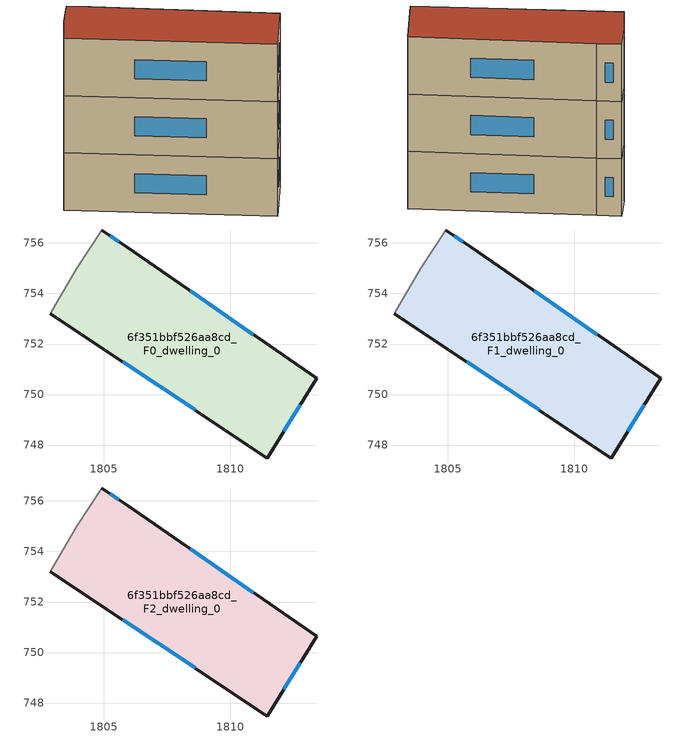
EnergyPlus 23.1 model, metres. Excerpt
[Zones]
6f351bbf526aa8cd_F0_dwelling_0
 floor ground (EU_floor_Construction): 1813.42,750.64 1811.47,747.49 1802.89,753.2 1803.93,755 1804.91,756.51 1805.93,755.83 z0
 wall outside (EU_wall_Construction): 1802.89,753.2 1811.47,747.49 1813.42,750.64 1805.93,755.83 1804.91,756.51 z0:3
 wall adiabatic (EU_wall_Construction): 1804.91,756.51 1803.93,755 1802.89,753.2 z0:3
 window (EU_Window_Construction): 1805.59,756.06 1805.25,756.29 / 1810.92,752.37 1808.43,754.1 / 1812.12,748.54 1812.77,749.59 / 1805.75,751.3 1808.61,749.39 z1:2
6f351bbf526aa8cd_F1_dwelling_0
 floor to 6f351bbf526aa8cd_F0_dwelling_0 (EU_floor_Construction): 1813.42,750.64 1811.47,747.49 1802.89,753.2 1803.93,755 1804.91,756.51 1805.93,755.83 z3
 wall outside (EU_wall_Construction): 1802.89,753.2 1811.47,747.49 1813.42,750.64 1805.93,755.83 1804.91,756.51 z3:6
 wall adiabatic (EU_wall_Construction): 1804.91,756.51 1803.93,755 1802.89,753.2 z3:6
 window (EU_Window_Construction): 1805.59,756.06 1805.25,756.29 / 1810.92,752.37 1808.43,754.1 / 1812.12,748.54 1812.77,749.59 / 1805.75,751.3 1808.61,749.39 z4:5
6f351bbf526aa8cd_F2_dwelling_0
 floor to 6f351bbf526aa8cd_F1_dwelling_0 (EU_floor_Construction): 1813.42,750.64 1811.47,747.49 1802.89,753.2 1803.93,755 1804.91,756.51 1805.93,755.83 z6
 wall outside (EU_wall_Construction): 1802.89,753.2 1811.47,747.49 1813.42,750.64 1805.93,755.83 1804.91,756.51 z6:9
 wall adiabatic (EU_wall_Construction): 1804.91,756.51 1803.93,755 1802.89,753.2 z6:9
 window (EU_Window_Construction): 1805.59,756.06 1805.25,756.29 / 1810.92,752.37 1808.43,754.1 / 1812.12,748.54 1812.77,749.59 / 1805.75,751.3 1808.61,749.39 z7:8
 roof outside (EU_roof_Construction): 1811.47,747.49 1813.42,750.64 1805.93,755.83 1804.91,756.51 1803.93,755 1802.89,753.2 z9
[Building]
EU S2 Campaign: North Axis=0; Terrain=City; Solar Distribution=FullExterior
[Site:Location]
Bologna: Latitude=44.5; Longitude=11.25; Time Zone=1; Elevation=37
[SizingPeriod:WeatherFileDays]
AnnualSizingPeriod: Begin Month=1; Begin Day of Month=1; End Month=12; End Day of Month=31; Day of Week for Start Day=Monday; Use Weather File Daylight Saving Period=No; Use Weather File Rain and Snow Indicators=No
[MATERIAL]
EU_InternalMass_Material: Roughness=MediumRough; Thickness=0.1; Conductivity=1; Density=1800; Specific Heat=900; Thermal Absorptance=0.9; Solar Absorptance=0.7; Visible Absorptance=0.7
[MATERIAL:NOMASS] Roughness=MediumRough; Thermal Absorptance=0.9; Solar Absorptance=0.7; Visible Absorptance=0.7
Name | Thermal Resistance
EU_wall_NoMass | 0.937881
EU_roof_NoMass | 0.548572
EU_floor_NoMass | 0.71348
[WINDOWMATERIAL:SIMPLEGLAZINGSYSTEM]
EU_Window_SimpleGlazing: UFactor=4.25633; Solar Heat Gain Coefficient=0.85; Visible Transmittance=0.85
[CONSTRUCTION]
EU_wall_Construction: EU_wall_NoMass
EU_roof_Construction: EU_roof_NoMass
EU_floor_Construction: EU_floor_NoMass
EU_Window_Construction: EU_Window_SimpleGlazing
EU_InternalMass_Construction: EU_InternalMass_Material
[ZONE] Type=1; Multiplier=1; Ceiling Height=autocalculate; Floor Area=autocalculate; Part of Total Floor Area=Yes
Name | Volume
6f351bbf526aa8cd_F0_dwelling_0 | 117.879
6f351bbf526aa8cd_F1_dwelling_0; 6f351bbf526aa8cd_F2_dwelling_0 | 117.877
[INTERNALMASS] Construction=EU_InternalMass_Construction; Surface Area=39.2925
Name | Zone or ZoneList
6f351bbf526aa8cd_F0_dwelling_0_EU_InternalMass | 6f351bbf526aa8cd_F0_dwelling_0
6f351bbf526aa8cd_F1_dwelling_0_EU_InternalMass | 6f351bbf526aa8cd_F1_dwelling_0
6f351bbf526aa8cd_F2_dwelling_0_EU_InternalMass | 6f351bbf526aa8cd_F2_dwelling_0
[OTHEREQUIPMENT] Fuel Type=Electricity; Design Level Calculation Method=Watts/Area; Power per Zone Floor Area=1; Fraction Latent=0; Fraction Radiant=0; Fraction Lost=0; Carbon Dioxide Generation Rate=0; EndUse Subcategory=EU_Step8_InternalGains
Name | Zone or ZoneList or Space or SpaceList | Schedule
EU_Step8_InternalGain_6f351bbf526aa8cd_F0_dwelling_0_f000 | 6f351bbf526aa8cd_F0_dwelling_0 | EU_Step8_GainSchedule_6f351bbf526aa8cd_F0_dwelling_0_f000
EU_Step8_InternalGain_6f351bbf526aa8cd_F1_dwelling_0_f000 | 6f351bbf526aa8cd_F1_dwelling_0 | EU_Step8_GainSchedule_6f351bbf526aa8cd_F1_dwelling_0_f000
EU_Step8_InternalGain_6f351bbf526aa8cd_F2_dwelling_0_f000 | 6f351bbf526aa8cd_F2_dwelling_0 | EU_Step8_GainSchedule_6f351bbf526aa8cd_F2_dwelling_0_f000
[ZONEVENTILATION:DESIGNFLOWRATE] Schedule=EU_AlwaysOn; Design Flow Rate Calculation Method=AirChanges/Hour; Air Changes per Hour=0.687892; Ventilation Type=Natural; Fan Pressure Rise=0; Fan Total Efficiency=1; Constant Term Coefficient=1; Temperature Term Coefficient=0; Velocity Term Coefficient=0; Velocity Squared Term Coefficient=0; Minimum Indoor Temperature=-100; Maximum Indoor Temperature=100; Delta Temperature=-100; Minimum Outdoor Temperature=-100; Maximum Outdoor Temperature=100; Maximum Wind Speed=40
Name | Zone or ZoneList or Space or SpaceList
EU_ConstantAir_6f351bbf526aa8cd_F0_dwelling_0 | 6f351bbf526aa8cd_F0_dwelling_0
EU_ConstantAir_6f351bbf526aa8cd_F1_dwelling_0 | 6f351bbf526aa8cd_F1_dwelling_0
EU_ConstantAir_6f351bbf526aa8cd_F2_dwelling_0 | 6f351bbf526aa8cd_F2_dwelling_0
[HVACTEMPLATE:THERMOSTAT] Constant Heating Setpoint=20; Constant Cooling Setpoint=50
EU_HeatOnly_6f351bbf526aa8cd_F0_dwelling_0; EU_HeatOnly_6f351bbf526aa8cd_F1_dwelling_0; EU_HeatOnly_6f351bbf526aa8cd_F2_dwelling_0
[HVACTEMPLATE:ZONE:IDEALLOADSAIRSYSTEM] System Availability Schedule=EU_AlwaysOn; Maximum Heating Supply Air Temperature=50; Minimum Cooling Supply Air Temperature=13; Maximum Heating Supply Air Humidity Ratio=0.0156; Minimum Cooling Supply Air Humidity Ratio=0.0077; Heating Limit=NoLimit; Cooling Limit=NoLimit; Heating Availability Schedule=EU_AlwaysOn; Cooling Availability Schedule=EU_CoolingOff; Dehumidification Control Type=ConstantSensibleHeatRatio; Cooling Sensible Heat Ratio=0.7; Dehumidification Setpoint=60; Humidification Control Type=None; Humidification Setpoint=30; Outdoor Air Method=None; Outdoor Air Flow Rate per Person=0.00944; Outdoor Air Flow Rate per Zone Floor Area=0; Outdoor Air Flow Rate per Zone=0; Demand Controlled Ventilation Type=None; Outdoor Air Economizer Type=NoEconomizer; Heat Recovery Type=None; Sensible Heat Recovery Effectiveness=0.7; Latent Heat Recovery Effectiveness=0.65
Name | Template Thermostat
6f351bbf526aa8cd_F0_dwelling_0 | EU_HeatOnly_6f351bbf526aa8cd_F0_dwelling_0
6f351bbf526aa8cd_F1_dwelling_0 | EU_HeatOnly_6f351bbf526aa8cd_F1_dwelling_0
6f351bbf526aa8cd_F2_dwelling_0 | EU_HeatOnly_6f351bbf526aa8cd_F2_dwelling_0
[SIZING:ZONE] Zone Cooling Design Supply Air Temperature Input Method=SupplyAirTemperature; Zone Cooling Design Supply Air Temperature=13; Zone Heating Design Supply Air Temperature Input Method=SupplyAirTemperature; Zone Heating Design Supply Air Temperature=50; Zone Cooling Design Supply Air Humidity Ratio=0.008; Zone Heating Design Supply Air Humidity Ratio=0.008; Cooling Design Air Flow Method=DesignDay; Cooling Design Air Flow Rate=0; Cooling Minimum Air Flow per Zone Floor Area=0.000762; Cooling Minimum Air Flow=0; Cooling Minimum Air Flow Fraction=0.2; Heating Design Air Flow Method=DesignDay; Heating Design Air Flow Rate=0; Heating Maximum Air Flow per Zone Floor Area=0.002032; Heating Maximum Air Flow=0.141576; Heating Maximum Air Flow Fraction=0.3; Account for Dedicated Outdoor Air System=No; Dedicated Outdoor Air System Control Strategy=NeutralSupplyAir; Dedicated Outdoor Air Low Setpoint Temperature for Design=autosize; Dedicated Outdoor Air High Setpoint Temperature for Design=autosize; Zone Load Sizing Method=Sensible Load Only No Latent Load; Zone Latent Cooling Design Supply Air Humidity Ratio Input Method=HumidityRatioDifference; Zone Cooling Design Supply Air Humidity Ratio Difference=0.005; Zone Latent Heating Design Supply Air Humidity Ratio Input Method=HumidityRatioDifference; Zone Humidification Design Supply Air Humidity Ratio Difference=0.005
6f351bbf526aa8cd_F0_dwelling_0; 6f351bbf526aa8cd_F1_dwelling_0; 6f351bbf526aa8cd_F2_dwelling_0
[SCHEDULE:CONSTANT]
Name | Hourly Value
EU_AlwaysOn | 1
EU_CoolingOff | 0
[SCHEDULE:FILE] Column Number=1; Rows to Skip at Top=0; Number of Hours of Data=8760; Column Separator=Comma; Interpolate to Timestep=No; Minutes per Item=60; Adjust Schedule for Daylight Savings=Yes
Name | File
EU_Step8_GainSchedule_6f351bbf526aa8cd_F0_dwelling_0_f000 | ../../schedules/6f351bbf526aa8cd/6f351bbf526aa8cd_F0_dwelling_0_f000_gain.csv
EU_Step8_GainSchedule_6f351bbf526aa8cd_F1_dwelling_0_f000 | ../../schedules/6f351bbf526aa8cd/6f351bbf526aa8cd_F1_dwelling_0_f000_gain.csv
EU_Step8_GainSchedule_6f351bbf526aa8cd_F2_dwelling_0_f000 | ../../schedules/6f351bbf526aa8cd/6f351bbf526aa8cd_F2_dwelling_0_f000_gain.csv
